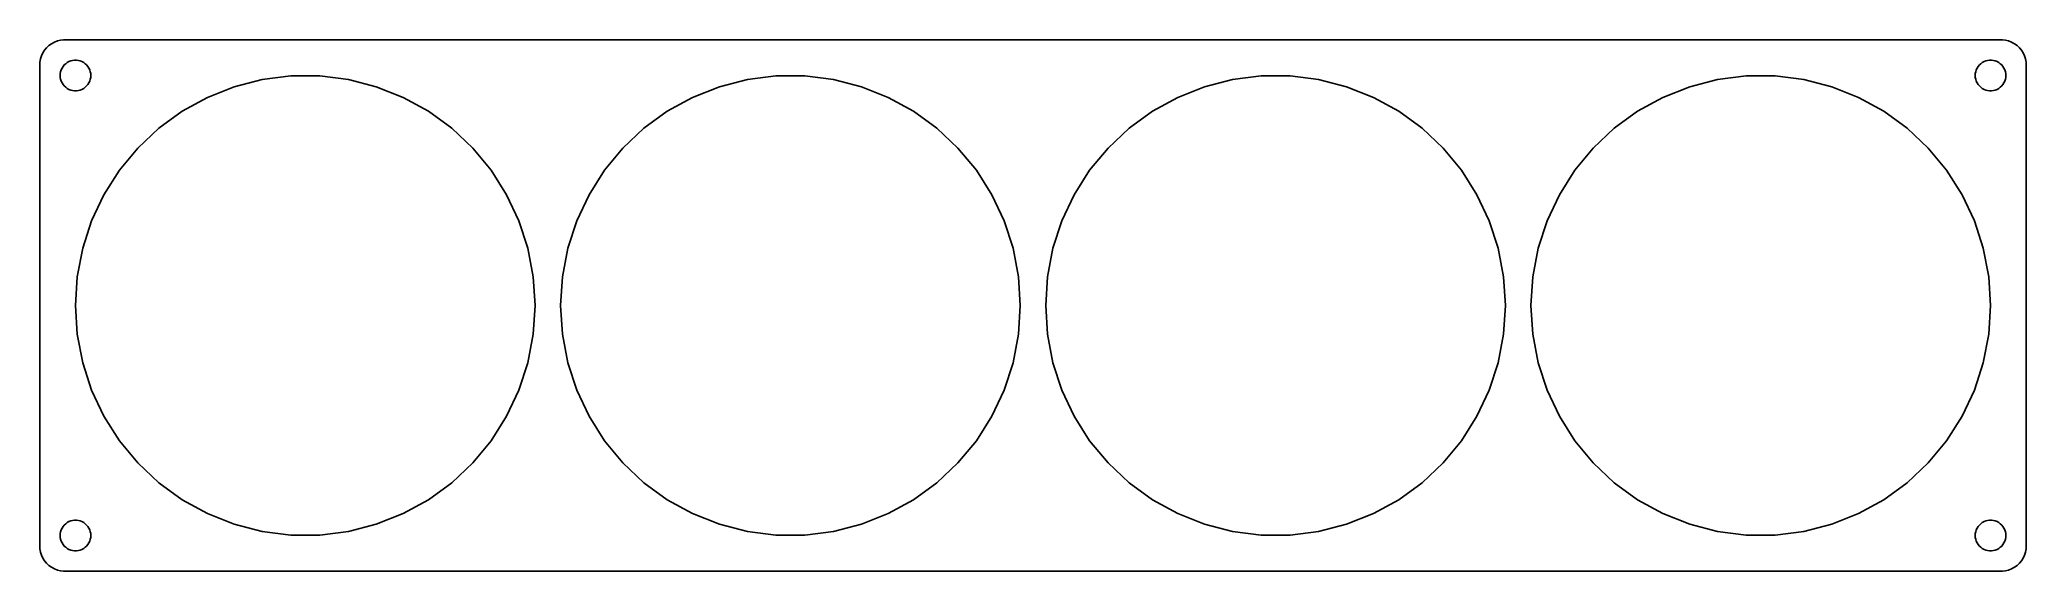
# Model space of a CAD drawing. Header units: metres. Extents: x -194 to 194, y -52 to 52.
import ezdxf

# ---------------------------------------------------------------- set-up
doc = ezdxf.new("R2010")
doc.units = ezdxf.units.M

msp = doc.modelspace()

# ---------------------------------------------------------------- linework, layer by layer
for p, q in [((-192.687, 50.8526), (-193.145, 50.4227)), ((-192.179, 51.2216), (-192.687, 50.8526)), ((-191.629, 51.5241), (-192.179, 51.2216)), ((-191.045, 51.7553), (-191.629, 51.5241)), ((-190.437, 51.9114), (-191.045, 51.7553)), ((-189.814, 51.9901), (-190.437, 51.9114)), ((189.814, 51.9901), (-189.814, 51.9901)), ((190.437, 51.9114), (189.814, 51.9901)), ((191.045, 51.7553), (190.437, 51.9114)), ((191.629, 51.5241), (191.045, 51.7553)), ((192.179, 51.2216), (191.629, 51.5241)), ((192.687, 50.8526), (192.179, 51.2216)), ((193.145, 50.4227), (192.687, 50.8526)), ((-194.461, 47.6267), (-194.5, 47)), ((-194.5, 47), (-194.5, -47)), ((-194.343, 48.2434), (-194.461, 47.6267)), ((-194.149, 48.8406), (-194.343, 48.2434)), ((-193.882, 49.4088), (-194.149, 48.8406)), ((-193.545, 49.9389), (-193.882, 49.4088)), ((-193.145, 50.4227), (-193.545, 49.9389)), ((-190.129, 46.4453), (-189.927, 46.7634)), ((-189.927, 46.7634), (-189.687, 47.0536)), ((-189.687, 47.0536), (-189.412, 47.3115)), ((-189.412, 47.3115), (-189.107, 47.533)), ((-189.107, 47.533), (-188.777, 47.7145)), ((-188.777, 47.7145), (-188.427, 47.8532)), ((-188.427, 47.8532), (-188.062, 47.9469)), ((-188.062, 47.9469), (-187.688, 47.9941)), ((-187.688, 47.9941), (-187.312, 47.9941)), ((-187.312, 47.9941), (-186.938, 47.9469)), ((-186.938, 47.9469), (-186.573, 47.8532)), ((-186.573, 47.8532), (-186.223, 47.7145)), ((-186.223, 47.7145), (-185.893, 47.533)), ((-185.893, 47.533), (-185.588, 47.3115)), ((-185.588, 47.3115), (-185.313, 47.0536)), ((-185.313, 47.0536), (-185.073, 46.7634)), ((-185.073, 46.7634), (-184.871, 46.4453)), ((184.871, 46.4453), (185.073, 46.7634)), ((185.073, 46.7634), (185.313, 47.0536)), ((185.313, 47.0536), (185.588, 47.3115)), ((185.588, 47.3115), (185.893, 47.533)), ((185.893, 47.533), (186.223, 47.7145)), ((186.223, 47.7145), (186.573, 47.8532)), ((186.573, 47.8532), (186.938, 47.9469)), ((186.938, 47.9469), (187.312, 47.9941)), ((187.312, 47.9941), (187.688, 47.9941)), ((187.688, 47.9941), (188.062, 47.9469)), ((188.062, 47.9469), (188.427, 47.8532)), ((188.427, 47.8532), (188.777, 47.7145)), ((188.777, 47.7145), (189.107, 47.533)), ((189.107, 47.533), (189.412, 47.3115)), ((189.412, 47.3115), (189.687, 47.0536)), ((189.687, 47.0536), (189.927, 46.7634)), ((189.927, 46.7634), (190.129, 46.4453)), ((193.545, 49.9389), (193.145, 50.4227)), ((193.882, 49.4088), (193.545, 49.9389)), ((194.149, 48.8406), (193.882, 49.4088)), ((194.343, 48.2434), (194.149, 48.8406)), ((194.461, 47.6267), (194.343, 48.2434)), ((194.5, 47), (194.461, 47.6267)), ((194.5, -47), (194.5, 47)), ((-190.5, 45), (-190.476, 45.376)), ((-190.476, 44.624), (-190.5, 45)), ((-190.476, 45.376), (-190.406, 45.7461)), ((-190.406, 44.2539), (-190.476, 44.624)), ((-190.406, 45.7461), (-190.289, 46.1044)), ((-190.289, 43.8956), (-190.406, 44.2539)), ((-190.289, 46.1044), (-190.129, 46.4453)), ((-190.129, 43.5547), (-190.289, 43.8956)), ((-189.927, 43.2366), (-190.129, 43.5547)), ((-189.687, 42.9464), (-189.927, 43.2366)), ((-189.412, 42.6885), (-189.687, 42.9464)), ((-185.313, 42.9464), (-185.588, 42.6885)), ((-185.073, 43.2366), (-185.313, 42.9464)), ((-184.871, 43.5547), (-185.073, 43.2366)), ((-184.871, 46.4453), (-184.711, 46.1044)), ((-184.711, 43.8956), (-184.871, 43.5547)), ((-184.711, 46.1044), (-184.594, 45.7461)), ((-184.594, 44.2539), (-184.711, 43.8956)), ((-184.594, 45.7461), (-184.524, 45.376)), ((-184.524, 44.624), (-184.594, 44.2539)), ((-184.524, 45.376), (-184.5, 45)), ((-184.5, 45), (-184.524, 44.624)), ((-161.66, 40.7172), (-156.406, 42.7975)), ((-156.406, 42.7975), (-150.932, 44.2029)), ((-150.932, 44.2029), (-145.326, 44.9112)), ((-145.326, 44.9112), (-139.674, 44.9112)), ((-139.674, 44.9112), (-134.068, 44.2029)), ((-134.068, 44.2029), (-128.594, 42.7975)), ((-128.594, 42.7975), (-123.34, 40.7172)), ((-66.6601, 40.7172), (-61.4058, 42.7975)), ((-61.4058, 42.7975), (-55.9322, 44.2029)), ((-55.9322, 44.2029), (-50.3256, 44.9112)), ((-50.3256, 44.9112), (-44.6744, 44.9112)), ((-44.6744, 44.9112), (-39.0678, 44.2029)), ((-39.0678, 44.2029), (-33.5942, 42.7975)), ((-33.5942, 42.7975), (-28.3399, 40.7172)), ((28.3399, 40.7172), (33.5942, 42.7975)), ((33.5942, 42.7975), (39.0678, 44.2029)), ((39.0678, 44.2029), (44.6744, 44.9112)), ((44.6744, 44.9112), (50.3256, 44.9112)), ((50.3256, 44.9112), (55.9322, 44.2029)), ((55.9322, 44.2029), (61.4058, 42.7975)), ((61.4058, 42.7975), (66.6601, 40.7172)), ((123.34, 40.7172), (128.594, 42.7975)), ((128.594, 42.7975), (134.068, 44.2029)), ((134.068, 44.2029), (139.674, 44.9112)), ((139.674, 44.9112), (145.326, 44.9112)), ((145.326, 44.9112), (150.932, 44.2029)), ((150.932, 44.2029), (156.406, 42.7975)), ((156.406, 42.7975), (161.66, 40.7172)), ((184.5, 45), (184.524, 45.376)), ((184.524, 44.624), (184.5, 45)), ((184.524, 45.376), (184.594, 45.7461)), ((184.594, 44.2539), (184.524, 44.624)), ((184.594, 45.7461), (184.711, 46.1044)), ((184.711, 43.8956), (184.594, 44.2539)), ((184.711, 46.1044), (184.871, 46.4453)), ((184.871, 43.5547), (184.711, 43.8956)), ((185.073, 43.2366), (184.871, 43.5547)), ((185.313, 42.9464), (185.073, 43.2366)), ((185.588, 42.6885), (185.313, 42.9464)), ((189.687, 42.9464), (189.412, 42.6885)), ((189.927, 43.2366), (189.687, 42.9464)), ((190.129, 43.5547), (189.927, 43.2366)), ((190.129, 46.4453), (190.289, 46.1044)), ((190.289, 43.8956), (190.129, 43.5547)), ((190.289, 46.1044), (190.406, 45.7461)), ((190.406, 44.2539), (190.289, 43.8956)), ((190.406, 45.7461), (190.476, 45.376)), ((190.476, 44.624), (190.406, 44.2539)), ((190.476, 45.376), (190.5, 45)), ((190.5, 45), (190.476, 44.624)), ((-189.107, 42.467), (-189.412, 42.6885)), ((-188.777, 42.2855), (-189.107, 42.467)), ((-188.427, 42.1468), (-188.777, 42.2855)), ((-188.062, 42.0531), (-188.427, 42.1468)), ((-187.688, 42.0059), (-188.062, 42.0531)), ((-187.312, 42.0059), (-187.688, 42.0059)), ((-186.938, 42.0531), (-187.312, 42.0059)), ((-186.573, 42.1468), (-186.938, 42.0531)), ((-186.223, 42.2855), (-186.573, 42.1468)), ((-185.893, 42.467), (-186.223, 42.2855)), ((-185.588, 42.6885), (-185.893, 42.467)), ((-166.612, 37.9948), (-161.66, 40.7172)), ((-123.34, 40.7172), (-118.388, 37.9948)), ((-71.6122, 37.9948), (-66.6601, 40.7172)), ((-28.3399, 40.7172), (-23.3878, 37.9948)), ((23.3878, 37.9948), (28.3399, 40.7172)), ((66.6601, 40.7172), (71.6122, 37.9948)), ((118.388, 37.9948), (123.34, 40.7172)), ((161.66, 40.7172), (166.612, 37.9948)), ((185.893, 42.467), (185.588, 42.6885)), ((186.223, 42.2855), (185.893, 42.467)), ((186.573, 42.1468), (186.223, 42.2855)), ((186.938, 42.0531), (186.573, 42.1468)), ((187.312, 42.0059), (186.938, 42.0531)), ((187.688, 42.0059), (187.312, 42.0059)), ((188.062, 42.0531), (187.688, 42.0059)), ((188.427, 42.1468), (188.062, 42.0531)), ((188.777, 42.2855), (188.427, 42.1468)), ((189.107, 42.467), (188.777, 42.2855)), ((189.412, 42.6885), (189.107, 42.467)), ((-171.184, 34.6731), (-166.612, 37.9948)), ((-118.388, 37.9948), (-113.816, 34.6731)), ((-76.1841, 34.6731), (-71.6122, 37.9948)), ((-23.3878, 37.9948), (-18.8159, 34.6731)), ((18.8159, 34.6731), (23.3878, 37.9948)), ((71.6122, 37.9948), (76.1841, 34.6731)), ((113.816, 34.6731), (118.388, 37.9948)), ((166.612, 37.9948), (171.184, 34.6731)), ((-175.304, 30.8046), (-171.184, 34.6731)), ((-113.816, 34.6731), (-109.696, 30.8046)), ((-80.3036, 30.8046), (-76.1841, 34.6731)), ((-18.8159, 34.6731), (-14.6964, 30.8046)), ((14.6964, 30.8046), (18.8159, 34.6731)), ((76.1841, 34.6731), (80.3036, 30.8046)), ((109.696, 30.8046), (113.816, 34.6731)), ((171.184, 34.6731), (175.304, 30.8046)), ((-178.906, 26.4503), (-175.304, 30.8046)), ((-109.696, 30.8046), (-106.094, 26.4503)), ((-83.9058, 26.4503), (-80.3036, 30.8046)), ((-14.6964, 30.8046), (-11.0942, 26.4503)), ((11.0942, 26.4503), (14.6964, 30.8046)), ((80.3036, 30.8046), (83.9058, 26.4503)), ((106.094, 26.4503), (109.696, 30.8046)), ((175.304, 30.8046), (178.906, 26.4503)), ((-181.934, 21.6789), (-178.906, 26.4503)), ((-106.094, 26.4503), (-103.066, 21.6789)), ((-86.9338, 21.6789), (-83.9058, 26.4503)), ((-11.0942, 26.4503), (-8.06619, 21.6789)), ((8.06619, 21.6789), (11.0942, 26.4503)), ((83.9058, 26.4503), (86.9338, 21.6789)), ((103.066, 21.6789), (106.094, 26.4503)), ((178.906, 26.4503), (181.934, 21.6789)), ((-184.34, 16.5656), (-181.934, 21.6789)), ((-103.066, 21.6789), (-100.66, 16.5656)), ((-89.3399, 16.5656), (-86.9338, 21.6789)), ((-8.06619, 21.6789), (-5.66005, 16.5656)), ((5.66005, 16.5656), (8.06619, 21.6789)), ((86.9338, 21.6789), (89.3399, 16.5656)), ((100.66, 16.5656), (103.066, 21.6789)), ((181.934, 21.6789), (184.34, 16.5656)), ((-186.086, 11.191), (-184.34, 16.5656)), ((-100.66, 16.5656), (-98.9138, 11.191)), ((-91.0862, 11.191), (-89.3399, 16.5656)), ((-5.66005, 16.5656), (-3.91376, 11.191)), ((3.91376, 11.191), (5.66005, 16.5656)), ((89.3399, 16.5656), (91.0862, 11.191)), ((98.9138, 11.191), (100.66, 16.5656)), ((184.34, 16.5656), (186.086, 11.191)), ((-187.145, 5.63998), (-186.086, 11.191)), ((-98.9138, 11.191), (-97.8548, 5.63998)), ((-92.1452, 5.63998), (-91.0862, 11.191)), ((-3.91376, 11.191), (-2.85483, 5.63998)), ((2.85483, 5.63998), (3.91376, 11.191)), ((91.0862, 11.191), (92.1452, 5.63998)), ((97.8548, 5.63998), (98.9138, 11.191)), ((186.086, 11.191), (187.145, 5.63998)), ((-187.5, 0), (-187.145, 5.63998)), ((-97.8548, 5.63998), (-97.5, 0)), ((-92.5, 0), (-92.1452, 5.63998)), ((-2.85483, 5.63998), (-2.5, 0)), ((2.5, 0), (2.85483, 5.63998)), ((92.1452, 5.63998), (92.5, 0)), ((97.5, 0), (97.8548, 5.63998)), ((187.145, 5.63998), (187.5, 0)), ((-187.145, -5.63998), (-187.5, 0)), ((-97.5, 0), (-97.8548, -5.63998)), ((-92.1452, -5.63998), (-92.5, 0)), ((-2.5, 0), (-2.85483, -5.63998)), ((2.85483, -5.63998), (2.5, 0)), ((92.5, 0), (92.1452, -5.63998)), ((97.8548, -5.63998), (97.5, 0)), ((187.5, 0), (187.145, -5.63998)), ((-186.086, -11.191), (-187.145, -5.63998)), ((-97.8548, -5.63998), (-98.9138, -11.191)), ((-91.0862, -11.191), (-92.1452, -5.63998)), ((-2.85483, -5.63998), (-3.91376, -11.191)), ((3.91376, -11.191), (2.85483, -5.63998)), ((92.1452, -5.63998), (91.0862, -11.191)), ((98.9138, -11.191), (97.8548, -5.63998)), ((187.145, -5.63998), (186.086, -11.191)), ((-184.34, -16.5656), (-186.086, -11.191)), ((-98.9138, -11.191), (-100.66, -16.5656)), ((-89.3399, -16.5656), (-91.0862, -11.191)), ((-3.91376, -11.191), (-5.66005, -16.5656)), ((5.66005, -16.5656), (3.91376, -11.191)), ((91.0862, -11.191), (89.3399, -16.5656)), ((100.66, -16.5656), (98.9138, -11.191)), ((186.086, -11.191), (184.34, -16.5656)), ((-181.934, -21.6789), (-184.34, -16.5656)), ((-100.66, -16.5656), (-103.066, -21.6789)), ((-86.9338, -21.6789), (-89.3399, -16.5656)), ((-5.66005, -16.5656), (-8.06619, -21.6789)), ((8.06619, -21.6789), (5.66005, -16.5656)), ((89.3399, -16.5656), (86.9338, -21.6789)), ((103.066, -21.6789), (100.66, -16.5656)), ((184.34, -16.5656), (181.934, -21.6789)), ((-178.906, -26.4503), (-181.934, -21.6789)), ((-103.066, -21.6789), (-106.094, -26.4503)), ((-83.9058, -26.4503), (-86.9338, -21.6789)), ((-8.06619, -21.6789), (-11.0942, -26.4503)), ((11.0942, -26.4503), (8.06619, -21.6789)), ((86.9338, -21.6789), (83.9058, -26.4503)), ((106.094, -26.4503), (103.066, -21.6789)), ((181.934, -21.6789), (178.906, -26.4503)), ((-175.304, -30.8046), (-178.906, -26.4503)), ((-106.094, -26.4503), (-109.696, -30.8046)), ((-80.3036, -30.8046), (-83.9058, -26.4503)), ((-11.0942, -26.4503), (-14.6964, -30.8046)), ((14.6964, -30.8046), (11.0942, -26.4503)), ((83.9058, -26.4503), (80.3036, -30.8046)), ((109.696, -30.8046), (106.094, -26.4503)), ((178.906, -26.4503), (175.304, -30.8046)), ((-171.184, -34.6731), (-175.304, -30.8046)), ((-109.696, -30.8046), (-113.816, -34.6731)), ((-76.1841, -34.6731), (-80.3036, -30.8046)), ((-14.6964, -30.8046), (-18.8159, -34.6731)), ((18.8159, -34.6731), (14.6964, -30.8046)), ((80.3036, -30.8046), (76.1841, -34.6731)), ((113.816, -34.6731), (109.696, -30.8046)), ((175.304, -30.8046), (171.184, -34.6731)), ((-166.612, -37.9948), (-171.184, -34.6731)), ((-113.816, -34.6731), (-118.388, -37.9948)), ((-71.6122, -37.9948), (-76.1841, -34.6731)), ((-18.8159, -34.6731), (-23.3878, -37.9948)), ((23.3878, -37.9948), (18.8159, -34.6731)), ((76.1841, -34.6731), (71.6122, -37.9948)), ((118.388, -37.9948), (113.816, -34.6731)), ((171.184, -34.6731), (166.612, -37.9948)), ((-161.66, -40.7172), (-166.612, -37.9948)), ((-118.388, -37.9948), (-123.34, -40.7172)), ((-66.6601, -40.7172), (-71.6122, -37.9948)), ((-23.3878, -37.9948), (-28.3399, -40.7172)), ((28.3399, -40.7172), (23.3878, -37.9948)), ((71.6122, -37.9948), (66.6601, -40.7172)), ((123.34, -40.7172), (118.388, -37.9948)), ((166.612, -37.9948), (161.66, -40.7172)), ((-189.687, -42.9464), (-189.412, -42.6885)), ((-189.412, -42.6885), (-189.107, -42.467)), ((-189.107, -42.467), (-188.777, -42.2855)), ((-188.777, -42.2855), (-188.427, -42.1468)), ((-188.427, -42.1468), (-188.062, -42.0531)), ((-188.062, -42.0531), (-187.688, -42.0059)), ((-187.688, -42.0059), (-187.312, -42.0059)), ((-187.312, -42.0059), (-186.938, -42.0531)), ((-186.938, -42.0531), (-186.573, -42.1468)), ((-186.573, -42.1468), (-186.223, -42.2855)), ((-186.223, -42.2855), (-185.893, -42.467)), ((-185.893, -42.467), (-185.588, -42.6885)), ((-185.588, -42.6885), (-185.313, -42.9464)), ((-156.406, -42.7975), (-161.66, -40.7172)), ((-123.34, -40.7172), (-128.594, -42.7975)), ((-61.4058, -42.7975), (-66.6601, -40.7172)), ((-28.3399, -40.7172), (-33.5942, -42.7975)), ((33.5942, -42.7975), (28.3399, -40.7172)), ((66.6601, -40.7172), (61.4058, -42.7975)), ((128.594, -42.7975), (123.34, -40.7172)), ((161.66, -40.7172), (156.406, -42.7975)), ((185.313, -42.9464), (185.588, -42.6885)), ((185.588, -42.6885), (185.893, -42.467)), ((185.893, -42.467), (186.223, -42.2855)), ((186.223, -42.2855), (186.573, -42.1468)), ((186.573, -42.1468), (186.938, -42.0531)), ((186.938, -42.0531), (187.312, -42.0059)), ((187.312, -42.0059), (187.688, -42.0059)), ((187.688, -42.0059), (188.062, -42.0531)), ((188.062, -42.0531), (188.427, -42.1468)), ((188.427, -42.1468), (188.777, -42.2855)), ((188.777, -42.2855), (189.107, -42.467)), ((189.107, -42.467), (189.412, -42.6885)), ((189.412, -42.6885), (189.687, -42.9464)), ((-190.5, -45), (-190.476, -44.624)), ((-190.476, -45.376), (-190.5, -45)), ((-190.476, -44.624), (-190.406, -44.2539)), ((-190.406, -45.7461), (-190.476, -45.376)), ((-190.406, -44.2539), (-190.289, -43.8956)), ((-190.289, -46.1044), (-190.406, -45.7461)), ((-190.289, -43.8956), (-190.129, -43.5547)), ((-190.129, -46.4453), (-190.289, -46.1044)), ((-190.129, -43.5547), (-189.927, -43.2366)), ((-189.927, -46.7634), (-190.129, -46.4453)), ((-189.927, -43.2366), (-189.687, -42.9464)), ((-185.313, -42.9464), (-185.073, -43.2366)), ((-185.073, -43.2366), (-184.871, -43.5547)), ((-184.871, -46.4453), (-185.073, -46.7634)), ((-184.871, -43.5547), (-184.711, -43.8956)), ((-184.711, -46.1044), (-184.871, -46.4453)), ((-184.711, -43.8956), (-184.594, -44.2539)), ((-184.594, -45.7461), (-184.711, -46.1044)), ((-184.594, -44.2539), (-184.524, -44.624)), ((-184.524, -45.376), (-184.594, -45.7461)), ((-184.524, -44.624), (-184.5, -45)), ((-184.5, -45), (-184.524, -45.376)), ((-150.932, -44.2029), (-156.406, -42.7975)), ((-145.326, -44.9112), (-150.932, -44.2029)), ((-139.674, -44.9112), (-145.326, -44.9112)), ((-134.068, -44.2029), (-139.674, -44.9112)), ((-128.594, -42.7975), (-134.068, -44.2029)), ((-55.9322, -44.2029), (-61.4058, -42.7975)), ((-50.3256, -44.9112), (-55.9322, -44.2029)), ((-44.6744, -44.9112), (-50.3256, -44.9112)), ((-39.0678, -44.2029), (-44.6744, -44.9112)), ((-33.5942, -42.7975), (-39.0678, -44.2029)), ((39.0678, -44.2029), (33.5942, -42.7975)), ((44.6744, -44.9112), (39.0678, -44.2029)), ((50.3256, -44.9112), (44.6744, -44.9112)), ((55.9322, -44.2029), (50.3256, -44.9112)), ((61.4058, -42.7975), (55.9322, -44.2029)), ((134.068, -44.2029), (128.594, -42.7975)), ((139.674, -44.9112), (134.068, -44.2029)), ((145.326, -44.9112), (139.674, -44.9112)), ((150.932, -44.2029), (145.326, -44.9112)), ((156.406, -42.7975), (150.932, -44.2029)), ((184.5, -45), (184.524, -44.624)), ((184.524, -45.376), (184.5, -45)), ((184.524, -44.624), (184.594, -44.2539)), ((184.594, -45.7461), (184.524, -45.376)), ((184.594, -44.2539), (184.711, -43.8956)), ((184.711, -46.1044), (184.594, -45.7461)), ((184.711, -43.8956), (184.871, -43.5547)), ((184.871, -46.4453), (184.711, -46.1044)), ((184.871, -43.5547), (185.073, -43.2366)), ((185.073, -46.7634), (184.871, -46.4453)), ((185.073, -43.2366), (185.313, -42.9464)), ((189.687, -42.9464), (189.927, -43.2366)), ((189.927, -43.2366), (190.129, -43.5547)), ((190.129, -46.4453), (189.927, -46.7634)), ((190.129, -43.5547), (190.289, -43.8956)), ((190.289, -46.1044), (190.129, -46.4453)), ((190.289, -43.8956), (190.406, -44.2539)), ((190.406, -45.7461), (190.289, -46.1044)), ((190.406, -44.2539), (190.476, -44.624)), ((190.476, -45.376), (190.406, -45.7461)), ((190.476, -44.624), (190.5, -45)), ((190.5, -45), (190.476, -45.376)), ((-194.5, -47), (-194.461, -47.6267)), ((-194.461, -47.6267), (-194.343, -48.2434)), ((-194.343, -48.2434), (-194.149, -48.8406)), ((-194.149, -48.8406), (-193.882, -49.4088)), ((-193.882, -49.4088), (-193.545, -49.9389)), ((-193.545, -49.9389), (-193.145, -50.4227)), ((-193.145, -50.4227), (-192.687, -50.8526)), ((-189.687, -47.0536), (-189.927, -46.7634)), ((-189.412, -47.3115), (-189.687, -47.0536)), ((-189.107, -47.533), (-189.412, -47.3115)), ((-188.777, -47.7145), (-189.107, -47.533)), ((-188.427, -47.8532), (-188.777, -47.7145)), ((-188.062, -47.9469), (-188.427, -47.8532)), ((-187.688, -47.9941), (-188.062, -47.9469)), ((-187.312, -47.9941), (-187.688, -47.9941)), ((-186.938, -47.9469), (-187.312, -47.9941)), ((-186.573, -47.8532), (-186.938, -47.9469)), ((-186.223, -47.7145), (-186.573, -47.8532)), ((-185.893, -47.533), (-186.223, -47.7145)), ((-185.588, -47.3115), (-185.893, -47.533)), ((-185.313, -47.0536), (-185.588, -47.3115)), ((-185.073, -46.7634), (-185.313, -47.0536)), ((185.313, -47.0536), (185.073, -46.7634)), ((185.588, -47.3115), (185.313, -47.0536)), ((185.893, -47.533), (185.588, -47.3115)), ((186.223, -47.7145), (185.893, -47.533)), ((186.573, -47.8532), (186.223, -47.7145)), ((186.938, -47.9469), (186.573, -47.8532)), ((187.312, -47.9941), (186.938, -47.9469)), ((187.688, -47.9941), (187.312, -47.9941)), ((188.062, -47.9469), (187.688, -47.9941)), ((188.427, -47.8532), (188.062, -47.9469)), ((188.777, -47.7145), (188.427, -47.8532)), ((189.107, -47.533), (188.777, -47.7145)), ((189.412, -47.3115), (189.107, -47.533)), ((189.687, -47.0536), (189.412, -47.3115)), ((189.927, -46.7634), (189.687, -47.0536)), ((192.687, -50.8526), (193.145, -50.4227)), ((193.145, -50.4227), (193.545, -49.9389)), ((193.545, -49.9389), (193.882, -49.4088)), ((193.882, -49.4088), (194.149, -48.8406)), ((194.149, -48.8406), (194.343, -48.2434)), ((194.343, -48.2434), (194.461, -47.6267)), ((194.461, -47.6267), (194.5, -47)), ((-192.687, -50.8526), (-192.179, -51.2216)), ((-192.179, -51.2216), (-191.629, -51.5241)), ((-191.629, -51.5241), (-191.045, -51.7553)), ((-191.045, -51.7553), (-190.437, -51.9114)), ((-190.437, -51.9114), (-189.814, -51.9901)), ((-189.814, -51.9901), (189.814, -51.9901)), ((189.814, -51.9901), (190.437, -51.9114)), ((190.437, -51.9114), (191.045, -51.7553)), ((191.045, -51.7553), (191.629, -51.5241)), ((191.629, -51.5241), (192.179, -51.2216)), ((192.179, -51.2216), (192.687, -50.8526))]:
    msp.add_line(p, q)

doc.saveas('drawing.dxf')
